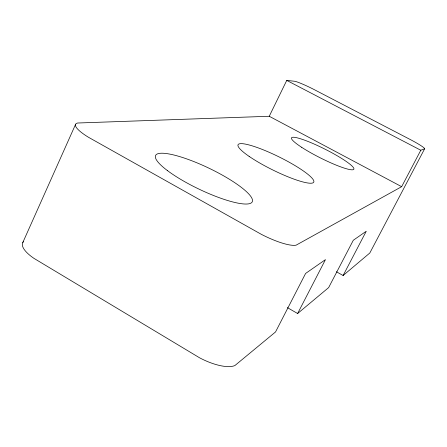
<?xml version="1.0" encoding="UTF-8"?>
<svg xmlns="http://www.w3.org/2000/svg" width="447" height="447" viewBox="0 0 447 447"><rect width="100%" height="100%" fill="white"/><g stroke="black" fill="none" stroke-linecap="round" stroke-linejoin="round"><path stroke-width="0.67" d="M22.808 242.537L75.644 124.205M424.65 148.756L420.795 150.237L401.652 186.684L296.104 245.174A35.268 8.242 26.6 0 1 261.221 234.267L88.5 137.29A34.413 7.498 24.2 0 1 77.717 123.009L269.245 116.265L286.75 80.41L294.97 81.304A19.595 1.754 26.4 0 1 313.33 89.149L411.586 140.218A20.149 1.827 26.9 0 1 424.65 148.756L369.814 253.002L343.112 275.514L336.412 271.759M287.348 307.603L297.613 313.515L325.461 259.629L305.603 273.447L275.536 331.953L234.915 365.523A34.324 12.633 26.7 0 1 199.546 357.779L33.944 258.355A33.536 11.521 22.7 0 1 23.406 241.693M343.112 275.514L366.244 231.25L353.292 240.262L328.64 287.6L297.613 313.515M286.75 80.41L420.795 150.237M269.245 116.265L401.652 186.684M301.725 147.342A34.9 4.939 26.7 0 0 353.281 169.659A34.9 4.939 26.7 0 0 313.14 143.599A34.9 4.939 26.7 0 0 301.725 147.342M249.135 156.389A42.225 7.241 26.3 0 0 312.604 182.991A42.225 7.241 26.3 0 0 265.887 150.896A42.225 7.241 26.3 0 0 249.135 156.389M167.474 170.62A53.606 11.594 25.6 0 0 250.035 203.502A53.606 11.594 25.6 0 0 194.406 161.792A53.606 11.594 25.6 0 0 167.474 170.62"/></g></svg>
